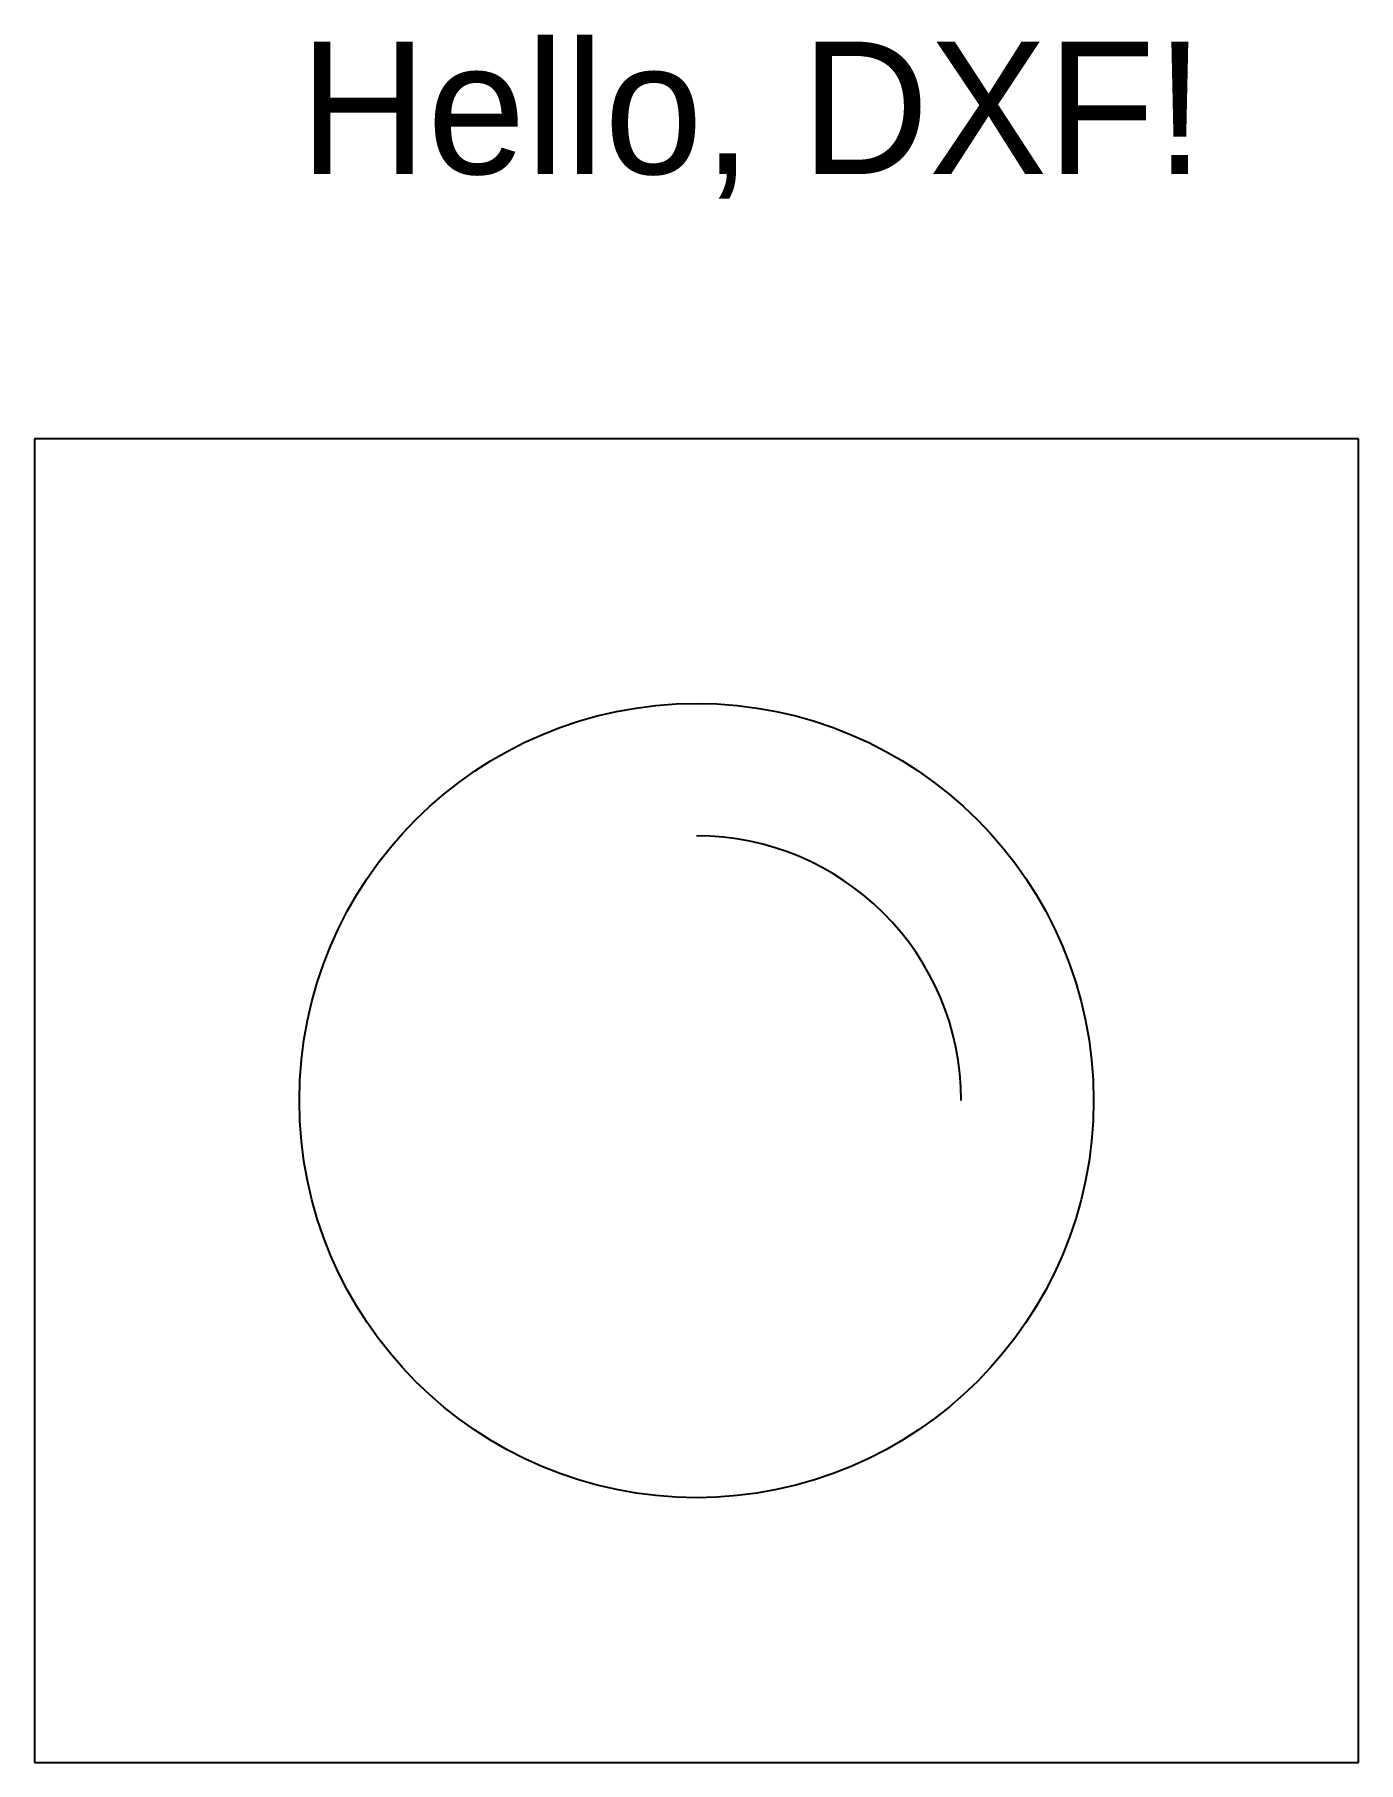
# Model space of a CAD drawing. Header units: metres. Extents: x 0 to 10, y 0 to 13.1.
import ezdxf

# ---------------------------------------------------------------- set-up
doc = ezdxf.new("R2010")
doc.units = ezdxf.units.M
doc.layers.get('0').update_dxf_attribs({"linetype": 'CONTINUOUS'})
doc.layers.add('MyLayer', color=1, linetype='CONTINUOUS')

msp = doc.modelspace()

# ---------------------------------------------------------------- linework, layer by layer
for p, q in [((10, 10), (0, 10)), ((0, 10), (0, 0)), ((10, 0), (10, 10)), ((0, 0), (10, 0))]:
    msp.add_line(p, q)
msp.add_circle((5, 5), 3)
at = {"layer": 'MyLayer'}
msp.add_arc((5, 5), 2, 0, 90, dxfattribs=at)

# ---------------------------------------------------------------- texts
msp.add_text('Hello, DXF!', height=1).set_placement((2, 12))

doc.saveas('drawing.dxf')
